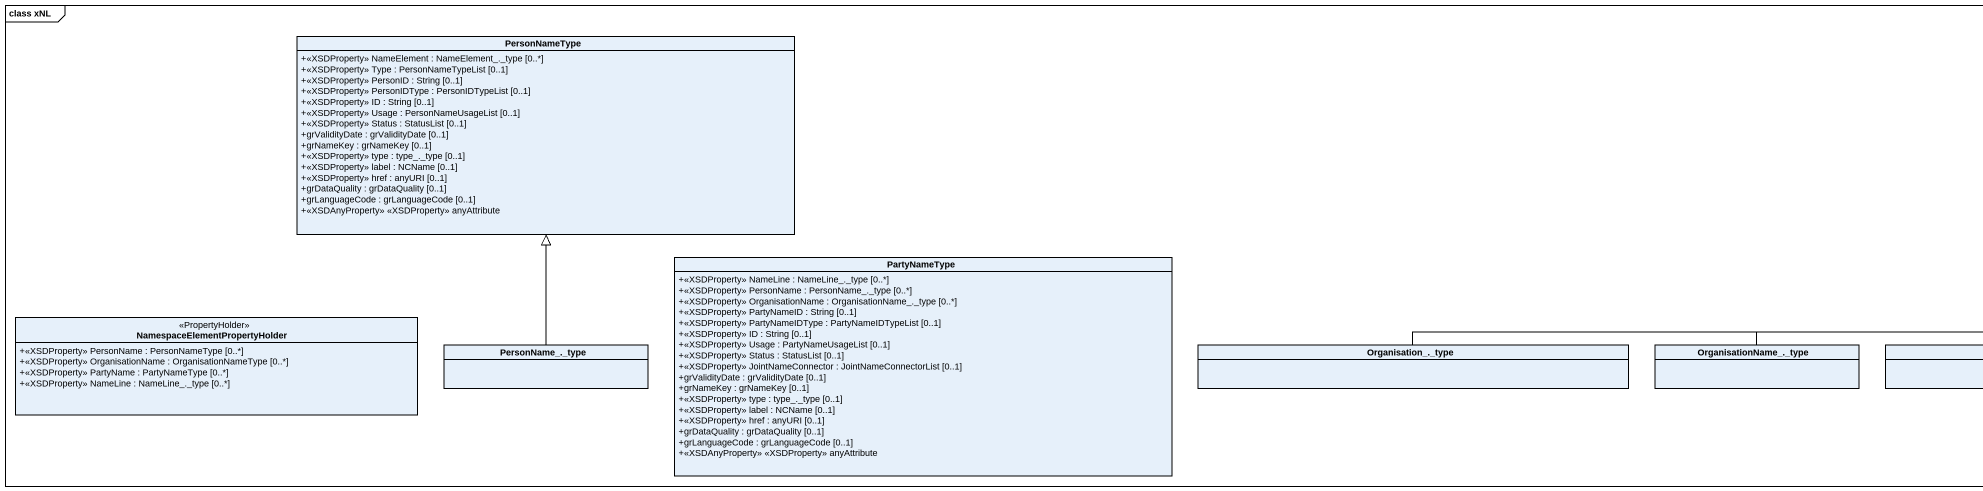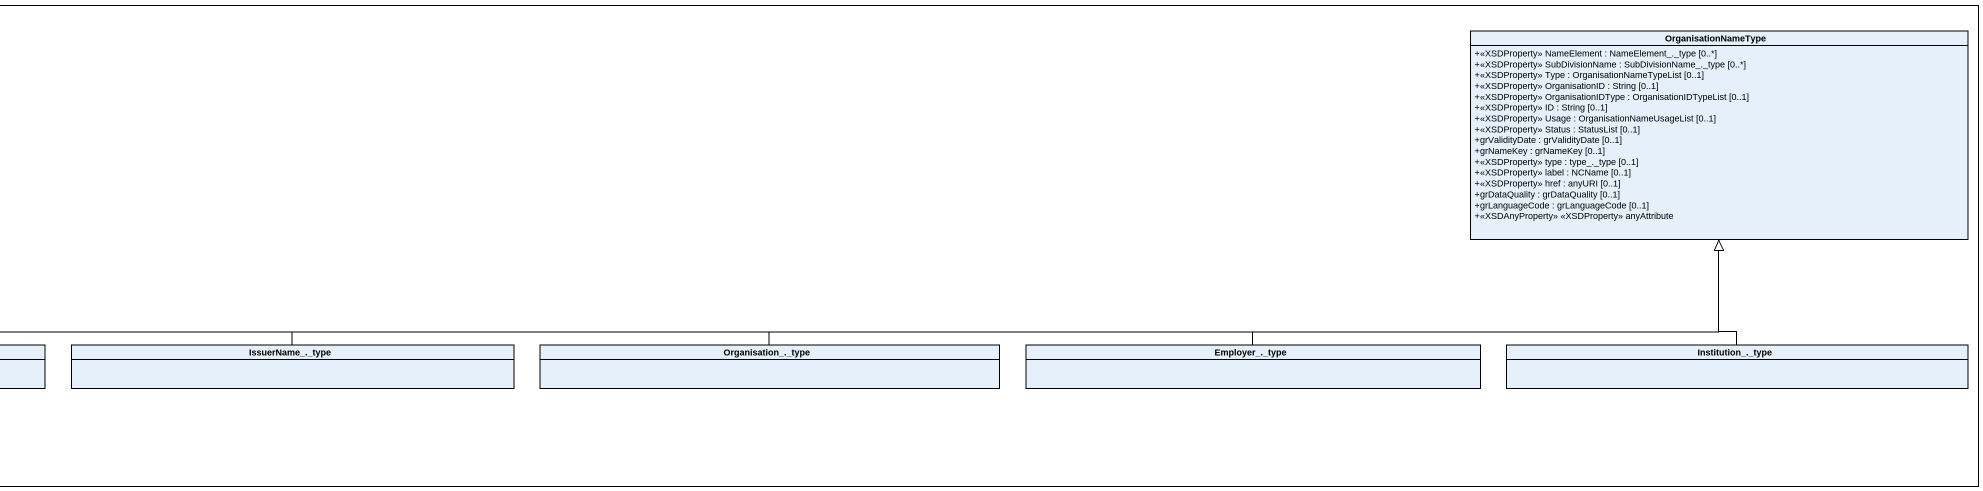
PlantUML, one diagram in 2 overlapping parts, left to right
@startuml
mainframe class xNL
hide circle
hide empty members
skinparam classAttributeIconSize 0
class PersonNameType {
  +<<XSDProperty>> NameElement : NameElement_._type [0..*]
  +<<XSDProperty>> Type : PersonNameTypeList [0..1]
  +<<XSDProperty>> PersonID : String [0..1]
  +<<XSDProperty>> PersonIDType : PersonIDTypeList [0..1]
  +<<XSDProperty>> ID : String [0..1]
  +<<XSDProperty>> Usage : PersonNameUsageList [0..1]
  +<<XSDProperty>> Status : StatusList [0..1]
  +grValidityDate : grValidityDate [0..1]
  +grNameKey : grNameKey [0..1]
  +<<XSDProperty>> type : type_._type [0..1]
  +<<XSDProperty>> label : NCName [0..1]
  +<<XSDProperty>> href : anyURI [0..1]
  +grDataQuality : grDataQuality [0..1]
  +grLanguageCode : grLanguageCode [0..1]
  +<<XSDAnyProperty>> <<XSDProperty>> anyAttribute
}
class OrganisationNameType {
  +<<XSDProperty>> NameElement : NameElement_._type [0..*]
  +<<XSDProperty>> SubDivisionName : SubDivisionName_._type [0..*]
  +<<XSDProperty>> Type : OrganisationNameTypeList [0..1]
  +<<XSDProperty>> OrganisationID : String [0..1]
  +<<XSDProperty>> OrganisationIDType : OrganisationIDTypeList [0..1]
  +<<XSDProperty>> ID : String [0..1]
  +<<XSDProperty>> Usage : OrganisationNameUsageList [0..1]
  +<<XSDProperty>> Status : StatusList [0..1]
  +grValidityDate : grValidityDate [0..1]
  +grNameKey : grNameKey [0..1]
  +<<XSDProperty>> type : type_._type [0..1]
  +<<XSDProperty>> label : NCName [0..1]
  +<<XSDProperty>> href : anyURI [0..1]
  +grDataQuality : grDataQuality [0..1]
  +grLanguageCode : grLanguageCode [0..1]
  +<<XSDAnyProperty>> <<XSDProperty>> anyAttribute
}
class PartyNameType {
  +<<XSDProperty>> NameLine : NameLine_._type [0..*]
  +<<XSDProperty>> PersonName : PersonName_._type [0..*]
  +<<XSDProperty>> OrganisationName : OrganisationName_._type [0..*]
  +<<XSDProperty>> PartyNameID : String [0..1]
  +<<XSDProperty>> PartyNameIDType : PartyNameIDTypeList [0..1]
  +<<XSDProperty>> ID : String [0..1]
  +<<XSDProperty>> Usage : PartyNameUsageList [0..1]
  +<<XSDProperty>> Status : StatusList [0..1]
  +<<XSDProperty>> JointNameConnector : JointNameConnectorList [0..1]
  +grValidityDate : grValidityDate [0..1]
  +grNameKey : grNameKey [0..1]
  +<<XSDProperty>> type : type_._type [0..1]
  +<<XSDProperty>> label : NCName [0..1]
  +<<XSDProperty>> href : anyURI [0..1]
  +grDataQuality : grDataQuality [0..1]
  +grLanguageCode : grLanguageCode [0..1]
  +<<XSDAnyProperty>> <<XSDProperty>> anyAttribute
}
class "NamespaceElementPropertyHolder" as NamespaceElementPropertyHold <<PropertyHolder>> {
  +<<XSDProperty>> PersonName : PersonNameType [0..*]
  +<<XSDProperty>> OrganisationName : OrganisationNameType [0..*]
  +<<XSDProperty>> PartyName : PartyNameType [0..*]
  +<<XSDProperty>> NameLine : NameLine_._type [0..*]
}
class "PersonName_._type" as PersonName_type
class "Organisation_._type" as Organisation_type
class "OrganisationName_._type" as OrganisationName_type
class "IssuerName_._type" as IssuerName_type
class "Organisation_._type" as Organisation_type_2
class "Employer_._type" as Employer_type
class "Institution_._type" as Institution_type
PersonName_type -up-|> PersonNameType
Organisation_type -right-|> OrganisationNameType
OrganisationName_type -right-|> OrganisationNameType
IssuerName_type -right-|> OrganisationNameType
Organisation_type_2 -right-|> OrganisationNameType
Employer_type -right-|> OrganisationNameType
Institution_type -up-|> OrganisationNameType
@enduml
